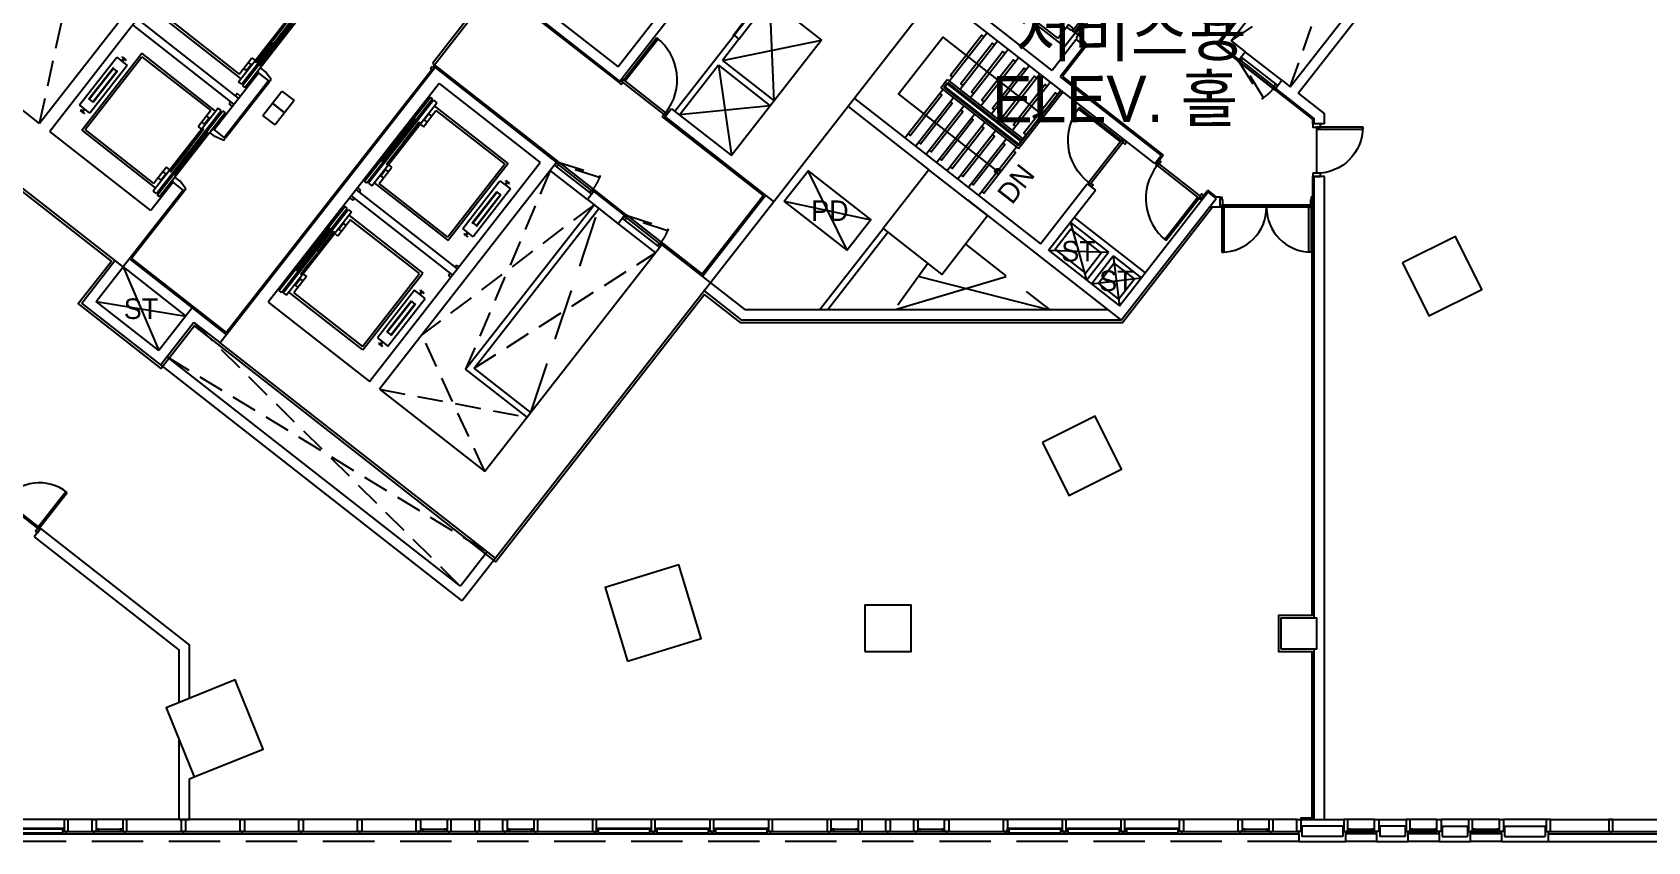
# Model space of a CAD drawing. Header units: millimetres. Extents: x -7448 to 427567, y 91657 to 341328.
# Drawn here: x 356012 to 387463, y 126342 to 142086 of the extents above; entities that cross this region are included whole.
import ezdxf
from ezdxf.enums import TextEntityAlignment as Align

# ---------------------------------------------------------------- set-up
doc = ezdxf.new("R2010")
doc.units = ezdxf.units.MM
doc.header["$LTSCALE"] = 500
doc.header["$MEASUREMENT"] = 0
doc.linetypes.add('HIDDEN', pattern=[2, 1, -1])
doc.linetypes.add('HOON1', pattern=[3, 2, -1])
doc.layers.add('e-plan', color=9, linetype='CONTINUOUS')
doc.styles.add('돋움', font='Dotum.ttf')

# ---------------------------------------------------------------- blocks, each defined once
blk = doc.blocks.new('2F 코어')
at = {"layer": 'e-plan'}
for p, q in [((-38724, -111896), (-44665, -119500)), ((-55634, -113722), (-58958, -117978)), ((-55437, -113876), (-58761, -118132)), ((-50066, -115319), (-47670, -117190)), ((-50024, -115313), (-47660, -117160)), ((-49743, -115279), (-47694, -116880)), ((-55084, -117166), (-53822, -115550)), ((-53757, -115601), (-55019, -117216)), ((-53724, -115607), (-55005, -117247)), ((-54962, -117280), (-53681, -115641)), ((-46765, -115690), (-47694, -116880)), ((-44899, -115447), (-43733, -116358)), ((-44657, -117540), (-44742, -115570)), ((-55083, -117484), (-57053, -115945)), ((-55038, -117107), (-56475, -115984)), ((-56410, -115971), (-55070, -117018)), ((-54448, -116360), (-54129, -115951)), ((-54104, -115971), (-54423, -116380)), ((-54354, -116434), (-54034, -116025)), ((-54009, -116045), (-54329, -116454)), ((-50597, -115900), (-51308, -116810)), ((-51272, -116838), (-50561, -115928)), ((-46607, -115813), (-47660, -117160)), ((-45094, -115809), (-45463, -116282)), ((-45455, -116288), (-45086, -115815)), ((-45342, -116338), (-45010, -115912)), ((-55175, -117602), (-57145, -116063)), ((-54450, -116362), (-54769, -116771)), ((-54424, -116382), (-54450, -116362)), ((-54423, -116380), (-54448, -116360)), ((-47585, -117130), (-46945, -116310)), ((-46920, -116343), (-47541, -117139)), ((-46945, -116310), (-46913, -116335)), ((-46913, -116335), (-46920, -116343)), ((-46591, -117742), (-45455, -116288)), ((-45342, -116338), (-45665, -116752)), ((-45665, -116752), (-43733, -116358)), ((-43733, -116358), (-45488, -118604)), ((-45463, -116282), (-45455, -116288)), ((-45437, -116264), (-45342, -116338)), ((-57333, -120770), (-62691, -116584)), ((-58958, -117978), (-61007, -116377)), ((-58137, -118111), (-56968, -116614)), ((-58072, -118099), (-56964, -116681)), ((-55530, -117737), (-56968, -116614)), ((-56964, -116681), (-55624, -117727)), ((-54744, -116791), (-54424, -116382)), ((-54355, -116436), (-54675, -116845)), ((-54649, -116864), (-54330, -116456)), ((-54330, -116456), (-54355, -116436)), ((-54329, -116454), (-54354, -116434)), ((-58184, -117618), (-57457, -116688)), ((-57519, -116897), (-57996, -117508)), ((-57512, -116902), (-57990, -117513)), ((-57252, -116849), (-57979, -117778)), ((-57446, -116954), (-57924, -117565)), ((-57440, -116958), (-57917, -117570)), ((-57512, -116902), (-57519, -116897)), ((-57451, -116960), (-57517, -116908)), ((-57457, -116688), (-57252, -116849)), ((-57440, -116958), (-57446, -116954)), ((-57354, -116755), (-57335, -116730)), ((-57354, -116756), (-57354, -116755)), ((-57343, -116765), (-57354, -116756)), ((-57349, -116689), (-57346, -116684)), ((-57323, -116715), (-57349, -116692)), ((-57275, -116739), (-57346, -116684)), ((-57343, -116765), (-57342, -116765)), ((-57342, -116765), (-57323, -116740)), ((-57335, -116730), (-57331, -116730)), ((-57331, -116730), (-57323, -116720)), ((-57323, -116715), (-57323, -116720)), ((-57323, -116736), (-57315, -116726)), ((-57323, -116740), (-57323, -116736)), ((-57311, -116725), (-57315, -116726)), ((-57282, -116744), (-57311, -116725)), ((-57279, -116744), (-57275, -116739)), ((-55560, -118095), (-54698, -116992)), ((-51255, -116889), (-55442, -122248)), ((-55324, -122048), (-51322, -116926)), ((-55070, -117018), (-55044, -116985)), ((-55044, -116985), (-54824, -116703)), ((-54985, -116910), (-54933, -116951)), ((-54933, -116951), (-54840, -116833)), ((-54840, -116833), (-54893, -116791)), ((-54824, -116703), (-54761, -116752)), ((-54769, -116771), (-54744, -116791)), ((-54706, -116985), (-54721, -116973)), ((-54660, -116894), (-54709, -116957)), ((-54709, -116957), (-54693, -116970)), ((-54693, -116970), (-54706, -116985)), ((-54501, -117145), (-54698, -116992)), ((-54675, -116845), (-54649, -116864)), ((-54557, -116974), (-54660, -116894)), ((-54446, -117125), (-54557, -116974)), ((-51346, -116908), (-51312, -116864)), ((-51310, -116935), (-51346, -116908)), ((-51312, -116864), (-51300, -116874)), ((-51249, -116857), (-51310, -116935)), ((-51308, -116810), (-51272, -116838)), ((-51300, -116874), (-51272, -116838)), ((-51272, -116838), (-51249, -116857)), ((-51255, -116889), (-48891, -118736)), ((-51249, -116857), (-48865, -118719)), ((-45739, -116846), (-46496, -117815)), ((-45739, -116846), (-44731, -117634)), ((-45739, -116846), (-45488, -118604)), ((-45665, -116752), (-44657, -117540)), ((-55363, -118249), (-54501, -117145)), ((-54477, -117164), (-55339, -118267)), ((-55019, -117216), (-55084, -117166)), ((-55005, -117247), (-54962, -117280)), ((-51181, -117201), (-54506, -121456)), ((-54497, -117149), (-54485, -117133)), ((-54477, -117164), (-54497, -117149)), ((-54485, -117133), (-54465, -117148)), ((-54465, -117148), (-54446, -117125)), ((-51181, -117201), (-49211, -118740)), ((-47609, -117111), (-47670, -117190)), ((-47670, -117190), (-47635, -117218)), ((-47635, -117218), (-47601, -117175)), ((-47613, -117165), (-47585, -117130)), ((-47601, -117175), (-47613, -117165)), ((-47585, -117130), (-47609, -117111)), ((-46805, -117796), (-47601, -117175)), ((-46766, -117770), (-47585, -117130)), ((-47554, -117154), (-47585, -117130)), ((-47541, -117139), (-47554, -117154)), ((-57979, -117778), (-58184, -117618)), ((-57990, -117513), (-57996, -117508)), ((-57919, -117559), (-57985, -117507)), ((-57917, -117570), (-57924, -117565)), ((-55234, -117556), (-55265, -117595)), ((-55206, -117642), (-55265, -117595)), ((-55111, -117398), (-55142, -117438)), ((-55052, -117445), (-55111, -117398)), ((-54610, -117821), (-54425, -117585)), ((-54425, -117585), (-54241, -117349)), ((-54189, -117770), (-54425, -117585)), ((-54425, -117585), (-54189, -117770)), ((-54241, -117349), (-54004, -117533)), ((-54004, -117533), (-54189, -117770)), ((-52629, -119103), (-51349, -117464)), ((-51305, -117498), (-52586, -119137)), ((-51291, -117528), (-52553, -119143)), ((-52488, -119194), (-51226, -117578)), ((-51305, -117498), (-51349, -117464)), ((-51291, -117528), (-51226, -117578)), ((-58157, -117723), (-58161, -117728)), ((-58091, -117782), (-58161, -117728)), ((-58125, -117742), (-58154, -117723)), ((-58125, -117742), (-58121, -117741)), ((-58113, -117731), (-58121, -117741)), ((-58094, -117702), (-58113, -117727)), ((-58113, -117727), (-58113, -117731)), ((-58105, -117737), (-58113, -117747)), ((-58113, -117752), (-58113, -117747)), ((-58087, -117775), (-58113, -117752)), ((-58101, -117736), (-58105, -117737)), ((-58082, -117712), (-58101, -117736)), ((-58093, -117702), (-58094, -117702)), ((-58082, -117711), (-58093, -117702)), ((-58087, -117778), (-58091, -117782)), ((-58082, -117711), (-58082, -117712)), ((-55484, -117678), (-56746, -119293)), ((-56682, -119344), (-55420, -117728)), ((-56667, -119374), (-55387, -117735)), ((-55343, -117769), (-56624, -119408)), ((-55650, -117760), (-55870, -118042)), ((-55656, -117877), (-55748, -117995)), ((-55709, -117836), (-55656, -117877)), ((-55624, -117727), (-55650, -117760)), ((-55420, -117728), (-55484, -117678)), ((-55387, -117735), (-55343, -117769)), ((-54374, -118006), (-54610, -117821)), ((-54189, -117770), (-54374, -118006)), ((-51661, -117880), (-51980, -118289)), ((-51955, -118308), (-51636, -117899)), ((-51636, -117899), (-51661, -117880)), ((-51486, -118041), (-51299, -117801)), ((-51378, -117793), (-51470, -117911)), ((-51470, -117911), (-51417, -117953)), ((-51325, -117834), (-51378, -117793)), ((-51299, -117801), (-51240, -117726)), ((-49835, -118760), (-51272, -117637)), ((-51240, -117726), (-49900, -118773)), ((-46839, -117840), (-46805, -117796)), ((-46804, -117867), (-46839, -117840)), ((-46805, -117796), (-46793, -117806)), ((-46742, -117789), (-46804, -117867)), ((-44865, -119382), (-46804, -117867)), ((-46793, -117806), (-46766, -117770)), ((-46654, -117692), (-46777, -117850)), ((-46777, -117850), (-44665, -119500)), ((-46766, -117770), (-46742, -117789)), ((-46654, -117692), (-45488, -118604)), ((-44731, -117634), (-46504, -117809)), ((-56791, -119671), (-58761, -118132)), ((-58137, -118111), (-56700, -119234)), ((-56732, -119146), (-58072, -118099)), ((-56111, -118488), (-55791, -118079)), ((-55766, -118099), (-56085, -118508)), ((-56016, -118562), (-55697, -118153)), ((-55671, -118173), (-55991, -118582)), ((-55870, -118042), (-55807, -118092)), ((-55748, -117995), (-55801, -117954)), ((-55791, -118079), (-55766, -118099)), ((-55697, -118153), (-55671, -118173)), ((-55645, -118155), (-55596, -118092)), ((-55543, -118235), (-55645, -118155)), ((-55596, -118092), (-55580, -118104)), ((-55568, -118089), (-55583, -118076)), ((-55580, -118104), (-55568, -118089)), ((-55363, -118249), (-55560, -118095)), ((-55370, -118307), (-55543, -118235)), ((-55359, -118252), (-55371, -118268)), ((-55339, -118267), (-55359, -118252)), ((-51566, -117954), (-51886, -118362)), ((-51861, -118382), (-51541, -117973)), ((-51541, -117973), (-51566, -117954)), ((-51549, -117992), (-51486, -118041)), ((-56112, -118490), (-56431, -118899)), ((-56406, -118918), (-56087, -118509)), ((-56017, -118563), (-56337, -118972)), ((-56087, -118509), (-56112, -118490)), ((-56085, -118508), (-56111, -118488)), ((-55992, -118583), (-56017, -118563)), ((-55991, -118582), (-56016, -118562)), ((-55371, -118268), (-55351, -118283)), ((-55351, -118283), (-55370, -118307)), ((-52301, -118699), (-51982, -118290)), ((-51956, -118310), (-52276, -118719)), ((-52206, -118773), (-51887, -118364)), ((-51862, -118384), (-52181, -118793)), ((-51982, -118290), (-51956, -118310)), ((-51980, -118289), (-51955, -118308)), ((-51887, -118364), (-51862, -118384)), ((-51886, -118362), (-51861, -118382)), ((-56486, -118830), (-56674, -119071)), ((-56423, -118880), (-56486, -118830)), ((-56312, -118992), (-55992, -118583)), ((-52536, -122995), (-49211, -118740)), ((-52322, -119111), (-52102, -118829)), ((-52316, -118995), (-52224, -118877)), ((-52276, -118719), (-52301, -118699)), ((-52224, -118877), (-52171, -118918)), ((-52181, -118793), (-52206, -118773)), ((-52102, -118829), (-52165, -118780)), ((-49900, -118773), (-51009, -120191)), ((-49835, -118760), (-51005, -120258)), ((-48891, -118736), (-49014, -118894)), ((-48865, -118719), (-48926, -118798)), ((-48926, -118798), (-48903, -118816)), ((-48903, -118816), (-48903, -118816)), ((-48903, -118816), (-48891, -118825)), ((-48891, -118825), (-48857, -118782)), ((-48891, -118825), (-48253, -119324)), ((-48869, -118773), (-48841, -118737)), ((-48857, -118782), (-48869, -118773)), ((-48841, -118737), (-48865, -118719)), ((-48857, -118782), (-48219, -119281)), ((-48841, -118737), (-48179, -119255)), ((-45488, -118604), (-45488, -118604)), ((-56360, -119119), (-56791, -119671)), ((-56674, -119071), (-56732, -119146)), ((-56648, -119037), (-56595, -119079)), ((-56595, -119079), (-56503, -118960)), ((-56503, -118960), (-56555, -118919)), ((-56431, -118899), (-56406, -118918)), ((-56368, -119113), (-56384, -119101)), ((-56322, -119022), (-56371, -119085)), ((-56371, -119085), (-56356, -119097)), ((-56356, -119097), (-56368, -119113)), ((-56163, -119273), (-56360, -119119)), ((-56337, -118972), (-56312, -118992)), ((-56220, -119102), (-56322, -119022)), ((-56109, -119252), (-56220, -119102)), ((-52586, -119137), (-52629, -119103)), ((-52553, -119143), (-52488, -119194)), ((-52442, -119135), (-51005, -120258)), ((-52348, -119145), (-52322, -119111)), ((-51009, -120191), (-52348, -119145)), ((-49014, -118894), (-52339, -123149)), ((-52264, -119036), (-52316, -118995)), ((-50720, -120023), (-49994, -119093)), ((-49994, -119093), (-49789, -119253)), ((-49891, -119160), (-49872, -119135)), ((-49891, -119161), (-49891, -119160)), ((-49891, -119161), (-49879, -119170)), ((-49885, -119094), (-49882, -119089)), ((-49885, -119097), (-49860, -119120)), ((-49882, -119089), (-49812, -119144)), ((-49879, -119170), (-49878, -119170)), ((-49878, -119170), (-49859, -119145)), ((-49872, -119135), (-49867, -119135)), ((-49867, -119135), (-49859, -119125)), ((-49860, -119120), (-49859, -119125)), ((-49860, -119141), (-49852, -119131)), ((-49859, -119145), (-49860, -119141)), ((-49847, -119130), (-49852, -119131)), ((-49847, -119130), (-49819, -119149)), ((-49815, -119148), (-49812, -119144)), ((-49014, -118894), (-49014, -118894)), ((-48289, -119460), (-49014, -118894)), ((-56163, -119273), (-57333, -120770)), ((-56139, -119292), (-57168, -120608)), ((-56682, -119344), (-56746, -119293)), ((-56667, -119374), (-56624, -119408)), ((-56159, -119276), (-56147, -119260)), ((-56139, -119292), (-56159, -119276)), ((-56147, -119260), (-56127, -119276)), ((-56127, -119276), (-56109, -119252)), ((-52921, -119427), (-52861, -119473)), ((-52890, -119388), (-50920, -120927)), ((-52861, -119473), (-52831, -119434)), ((-52797, -119269), (-50827, -120809)), ((-52767, -119230), (-52708, -119276)), ((-52738, -119316), (-52708, -119276)), ((-50533, -119913), (-50055, -119302)), ((-50526, -119918), (-50049, -119307)), ((-49789, -119253), (-50515, -120183)), ((-50460, -119970), (-49982, -119358)), ((-50454, -119975), (-49976, -119363)), ((-50055, -119302), (-50049, -119307)), ((-50054, -119313), (-49987, -119365)), ((-49982, -119358), (-49976, -119363)), ((-48166, -119303), (-48289, -119460)), ((-48289, -119460), (-47690, -119928)), ((-48253, -119324), (-48219, -119281)), ((-48241, -119333), (-48253, -119324)), ((-48217, -119352), (-48241, -119333)), ((-48241, -119333), (-48241, -119333)), ((-48219, -119281), (-48207, -119290)), ((-48156, -119273), (-48217, -119352)), ((-48207, -119290), (-48179, -119255)), ((-48179, -119255), (-48156, -119273)), ((-48166, -119303), (-47567, -119771)), ((-48156, -119273), (-47541, -119753)), ((-44865, -119382), (-46059, -120911)), ((-53011, -119591), (-54291, -121230)), ((-54248, -121264), (-52967, -119625)), ((-54215, -121271), (-52953, -119655)), ((-52888, -119706), (-54151, -121321)), ((-52967, -119625), (-53011, -119591)), ((-52953, -119655), (-52888, -119706)), ((-52935, -119765), (-51497, -120888)), ((-50663, -122758), (-48163, -119559)), ((-50494, -122738), (-48069, -119633)), ((-47567, -119771), (-47690, -119928)), ((-47622, -119728), (-47567, -119771)), ((-47541, -119753), (-47602, -119832)), ((-47567, -119860), (-47533, -119816)), ((-47545, -119807), (-47517, -119772)), ((-47533, -119816), (-47545, -119807)), ((-47517, -119772), (-47541, -119753)), ((-47533, -119816), (-46895, -120315)), ((-47517, -119772), (-46855, -120289)), ((-53323, -120007), (-53643, -120416)), ((-53617, -120436), (-53298, -120027)), ((-53228, -120081), (-53548, -120490)), ((-53523, -120510), (-53203, -120101)), ((-53298, -120027), (-53323, -120007)), ((-53203, -120101), (-53228, -120081)), ((-53149, -120169), (-53212, -120120)), ((-52928, -119887), (-53149, -120169)), ((-53040, -119921), (-53132, -120039)), ((-53132, -120039), (-53079, -120080)), ((-52987, -119962), (-53040, -119921)), ((-52902, -119854), (-52928, -119887)), ((-51563, -120900), (-52902, -119854)), ((-50515, -120183), (-50720, -120023)), ((-50694, -120128), (-50697, -120133)), ((-50697, -120133), (-50627, -120187)), ((-50690, -120128), (-50662, -120147)), ((-50649, -120136), (-50657, -120146)), ((-50631, -120107), (-50650, -120131)), ((-50650, -120131), (-50649, -120136)), ((-50642, -120142), (-50650, -120152)), ((-50637, -120141), (-50642, -120142)), ((-50618, -120117), (-50637, -120141)), ((-50629, -120107), (-50631, -120107)), ((-50629, -120107), (-50618, -120115)), ((-50618, -120115), (-50618, -120117)), ((-50533, -119913), (-50526, -119918)), ((-50521, -119912), (-50455, -119964)), ((-50460, -119970), (-50454, -119975)), ((-47746, -119885), (-47690, -119928)), ((-47690, -119928), (-46965, -120495)), ((-47602, -119832), (-47579, -119851)), ((-47579, -119851), (-47579, -119851)), ((-47579, -119851), (-47567, -119860)), ((-47567, -119860), (-46929, -120358)), ((-53963, -120827), (-53644, -120418)), ((-53619, -120438), (-53938, -120846)), ((-53644, -120418), (-53619, -120438)), ((-53643, -120416), (-53617, -120436)), ((-50662, -120147), (-50657, -120146)), ((-50649, -120156), (-50650, -120152)), ((-50649, -120156), (-50624, -120180)), ((-50623, -120183), (-50627, -120187)), ((-46842, -120337), (-50290, -124750)), ((-46929, -120358), (-46895, -120315)), ((-46917, -120368), (-46929, -120358)), ((-46893, -120386), (-46917, -120368)), ((-46917, -120368), (-46917, -120368)), ((-46895, -120315), (-46883, -120324)), ((-46832, -120307), (-46893, -120386)), ((-46883, -120324), (-46855, -120289)), ((-46855, -120289), (-46832, -120307)), ((-46842, -120337), (-45897, -121076)), ((-46832, -120307), (-46059, -120911)), ((-57168, -120608), (-55324, -122048)), ((-53869, -120901), (-53549, -120492)), ((-53524, -120511), (-53844, -120920)), ((-53549, -120492), (-53524, -120511)), ((-53548, -120490), (-53523, -120510)), ((-50871, -120775), (-50840, -120735)), ((-50797, -120769), (-50840, -120735)), ((-53979, -121123), (-53886, -121004)), ((-53938, -120846), (-53963, -120827)), ((-53764, -120957), (-53952, -121197)), ((-53886, -121004), (-53834, -121046)), ((-53844, -120920), (-53869, -120901)), ((-53827, -120908), (-53764, -120957)), ((-52671, -122319), (-51563, -120900)), ((-52667, -122385), (-51497, -120888)), ((-50994, -120932), (-50963, -120893)), ((-50951, -120966), (-50994, -120932)), ((-45897, -121076), (-50083, -126434)), ((-54248, -121264), (-54291, -121230)), ((-54215, -121271), (-54151, -121321)), ((-52667, -122385), (-54104, -121262)), ((-53952, -121197), (-54011, -121272)), ((-54011, -121272), (-52671, -122319)), ((-53926, -121164), (-53979, -121123)), ((-51656, -121221), (-52382, -122151)), ((-52177, -122311), (-51451, -121381)), ((-51451, -121381), (-51656, -121221)), ((-51553, -121287), (-51534, -121263)), ((-51553, -121289), (-51553, -121287)), ((-51553, -121289), (-51542, -121297)), ((-51548, -121221), (-51544, -121217)), ((-51547, -121225), (-51522, -121248)), ((-51544, -121217), (-51474, -121272)), ((-51542, -121297), (-51540, -121297)), ((-51540, -121297), (-51521, -121273)), ((-51534, -121263), (-51529, -121262)), ((-51529, -121262), (-51521, -121252)), ((-51522, -121248), (-51521, -121252)), ((-51522, -121268), (-51514, -121258)), ((-51521, -121273), (-51522, -121268)), ((-51509, -121258), (-51514, -121258)), ((-51509, -121258), (-51481, -121277)), ((-51478, -121276), (-51474, -121272)), ((-54506, -121456), (-52536, -122995)), ((-51717, -121429), (-52195, -122041)), ((-51711, -121434), (-52189, -122046)), ((-51645, -121486), (-52122, -122098)), ((-51638, -121491), (-52116, -122102)), ((-51717, -121429), (-51711, -121434)), ((-51716, -121441), (-51650, -121492)), ((-51645, -121486), (-51638, -121491)), ((-50083, -126434), (-55442, -122248)), ((-52382, -122151), (-52177, -122311)), ((-52356, -122256), (-52359, -122260)), ((-52359, -122260), (-52289, -122315)), ((-52352, -122255), (-52324, -122274)), ((-52324, -122274), (-52319, -122274)), ((-52312, -122264), (-52319, -122274)), ((-52293, -122235), (-52312, -122259)), ((-52312, -122259), (-52312, -122264)), ((-52304, -122269), (-52312, -122279)), ((-52311, -122284), (-52312, -122279)), ((-52311, -122284), (-52286, -122307)), ((-52299, -122269), (-52304, -122269)), ((-52280, -122244), (-52299, -122269)), ((-52292, -122234), (-52293, -122235)), ((-52292, -122234), (-52281, -122243)), ((-52286, -122311), (-52289, -122315)), ((-52281, -122243), (-52280, -122244)), ((-52195, -122041), (-52189, -122046)), ((-52184, -122040), (-52118, -122091)), ((-52122, -122098), (-52116, -122102)), ((-49465, -123694), (-50663, -122758)), ((-49391, -123599), (-50494, -122738)), ((-52339, -123149), (-50290, -124750))]:
    blk.add_line(p, q, dxfattribs=at)
at = {"layer": 'e-plan', "linetype": 'HOON1', "ltscale": 0.5}
for p, q in [((-58958, -117978), (-57682, -112122)), ((-49014, -118894), (-50663, -122758)), ((-48163, -119559), (-51514, -122093)), ((-50494, -122738), (-46965, -120495)), ((-50290, -124750), (-51514, -122093)), ((-52339, -123149), (-49465, -123694))]:
    blk.add_line(p, q, dxfattribs=at)
at = {"layer": 'e-plan', "linetype": 'HIDDEN'}
for p, q in [((-48853, -118776), (-48841, -118737)), ((-48055, -119031), (-48853, -118776)), ((-48841, -118737), (-48041, -118993)), ((-48041, -118993), (-48055, -119031)), ((-47529, -119810), (-47517, -119772)), ((-46731, -120065), (-47529, -119810)), ((-47517, -119772), (-46717, -120028)), ((-46717, -120028), (-46731, -120065))]:
    blk.add_line(p, q, dxfattribs=at)
at = {"layer": 'e-plan', "ltscale": 0.5}
for p, q in [((-44823, -119377), (-46054, -120953)), ((-44665, -119500), (-45897, -121076))]:
    blk.add_line(p, q, dxfattribs=at)
at = {"layer": 'e-plan', "linetype": 'HOON1'}
blk.add_line((-49391, -123599), (-48069, -119633), dxfattribs=at)
at = {"layer": 'e-plan'}
for centre, radius, start, end in [((-47585, -117130), 1040, 322, 52), ((-57347, -116690), 2.5, 142, 228.5907), ((-57281, -116742), 2.5, 235.4093, 322), ((-58155, -117725), 2.5, 55.4093, 142), ((-58089, -117777), 2.5, 322, 48.5907), ((-49883, -119095), 2.5, 142, 228.5907), ((-49817, -119147), 2.5, 235.4093, 322), ((-50692, -120130), 2.5, 55.4093, 142), ((-50625, -120181), 2.5, 322, 48.5907), ((-51546, -121223), 2.5, 142, 228.5907), ((-51479, -121275), 2.5, 235.4093, 322), ((-52354, -122257), 2.5, 55.4093, 142), ((-52288, -122309), 2.5, 322, 48.5907)]:
    blk.add_arc(centre, radius, start, end, dxfattribs=at)
at = {"layer": 'e-plan', "linetype": 'HIDDEN'}
for centre in [(-48841, -118737), (-47517, -119772)]:
    blk.add_arc(centre, 840, 322, 342.2667, dxfattribs=at)
blk = doc.blocks.new('2F 기둥 140514')
at = {"layer": 'e-plan', "ltscale": 0.5}
for points in [[(312303, 0), (313203, 0), (313203, 900), (312303, 900)], [(320403, 50), (321103, 50), (321103, 650), (320403, 650)]]:
    blk.add_lwpolyline(points, close=True, dxfattribs=at)
blk = doc.blocks.new('A$C1B455614')
at = {"layer": 'e-plan'}
for p, q in [((-946, 970), (-1046, 970)), ((-996, 870), (-996, 970)), ((-2009, 845), (-2009, -845)), ((-64, 845), (-2009, 845)), ((-264, 800), (-1964, 800)), ((-1964, 800), (-1964, -800)), ((-946, 870), (-1046, 870)), ((-264, 800), (-264, 460)), ((-64, 845), (-64, -845)), ((-2067, 375), (-2217, 375)), ((-2217, 375), (-2217, -375)), ((-2117, 450), (-2167, 450)), ((-2167, 400), (-2167, 350)), ((-2117, 400), (-2167, 400)), ((-2117, 350), (-2167, 350)), ((-2142, 553), (-2142, -553)), ((-2117, 400), (-2117, 350)), ((-2067, 375), (-2067, -375)), ((-144, 520), (-264, 520)), ((-144, 460), (-264, 460)), ((-144, 520), (-144, 460)), ((-84, 510), (-124, 510)), ((-124, 510), (-124, -510)), ((-84, 510), (-84, -510)), ((0, 0), (-40, 0)), ((-84, 0, 0), (-124, 0, 0)), ((-84, 0), (-124, 0)), ((0, 0, 0), (-40, 0, 0)), ((-2067, -375), (-2217, -375)), ((-2117, -350), (-2167, -350)), ((-2167, -350), (-2167, -400)), ((-2117, -400), (-2167, -400)), ((-2117, -450), (-2167, -450)), ((-2117, -350), (-2117, -400)), ((-144, -460), (-264, -460)), ((-144, -460, 0), (-264, -460, 0)), ((-264, -460), (-264, -800)), ((-144, -520), (-264, -520)), ((-144, -520, 0), (-264, -520, 0)), ((-144, -460), (-144, -520)), ((-144, -460, 0), (-144, -520, 0)), ((-84, -510), (-124, -510)), ((-84, -510, 0), (-124, -510, 0)), ((-64, -845), (-2009, -845)), ((-264, -800), (-1964, -800)), ((-946, -870), (-1046, -870)), ((-996, -870), (-996, -970)), ((-946, -970), (-1046, -970))]:
    blk.add_line(p, q, dxfattribs=at)
blk.add_lwpolyline([(-40, -510), (-40, 510), (0, 510), (0, -510)], close=True, dxfattribs=at)
blk = doc.blocks.new('fsd1100-100')
at = {"layer": 'e-plan'}
for p, q in [((1070, 0), (30, 0)), ((1055, -45), (45, -45))]:
    blk.add_line(p, q, dxfattribs=at)
blk.add_lwpolyline([(30, 1040), (70, 1040), (70, 1030), (70, 20), (70, 0), (30, 0)], close=True, dxfattribs=at)
for points in [[(0, 0), (0, -100), (45, -100), (45, -45), (30, -45), (30, 0), (0, 0)], [(1100, 0), (1100, -100), (1055, -100), (1055, -45), (1070, -45), (1070, 0), (1100, 0)]]:
    blk.add_lwpolyline(points, dxfattribs=at)
blk.add_arc((30, 0), 1040, 0, 90, dxfattribs=at)
blk = doc.blocks.new('fasd900-100')
at = {"layer": 'e-plan'}
for p, q in [((30, 0), (870, 0)), ((45, -45), (855, -45)), ((45, -100), (855, -100))]:
    blk.add_line(p, q, dxfattribs=at)
at = {"layer": 'e-plan', "linetype": 'HIDDEN'}
blk.add_lwpolyline([(818, 291), (831, 253), (44, -37), (30, 0), (818, 291)], dxfattribs=at)
at = {"layer": 'e-plan'}
for points in [[(0, 0), (0, -100), (30, -100), (30, -100), (45, -100), (45, -45), (30, -45), (30, 0)], [(900, 0), (900, -100), (870, -100), (870, -100), (855, -100), (855, -45), (870, -45), (870, 0)]]:
    blk.add_lwpolyline(points, close=True, dxfattribs=at)
at = {"layer": 'e-plan', "linetype": 'HIDDEN'}
blk.add_arc((30, 0), 840, 0, 20.2667, dxfattribs=at)
blk = doc.blocks.new('fsd1800-200')
at = {"layer": 'e-plan'}
for p, q in [((30, 0), (1770, 0)), ((45, -45), (1755, -45))]:
    blk.add_line(p, q, dxfattribs=at)
for points in [[(30, 870), (75, 870), (75, 0), (30, 0)], [(1770, 870), (1725, 870), (1725, 0), (1770, 0)], [(45, -155), (45, -45), (30, -45), (30, 0), (0, 0), (0, -200), (30, -200), (30, -155)], [(1755, -155), (1755, -45), (1770, -45), (1770, 0), (1800, 0), (1800, -200), (1770, -200), (1770, -155)]]:
    blk.add_lwpolyline(points, close=True, dxfattribs=at)
for centre, start, end in [((30, 0), 0, 90), ((1770, 0), 90, 180)]:
    blk.add_arc(centre, 870, start, end, dxfattribs=at)
blk = doc.blocks.new('A$C66941DA5')
at = {"layer": 'e-plan'}
blk.add_line((-900, 0), (0, 0), dxfattribs=at)
blk.add_lwpolyline([(-900, 0), (-860, 0), (-860, -900), (-900, -900)], close=True, dxfattribs=at)
blk.add_arc((-900, 0), 900, 270, 360, dxfattribs=at)
blk = doc.blocks.new('A$C6B9375F1')
at = {"layer": 'e-plan'}
blk.add_lwpolyline([(-30, 195), (-30, 155), (10, 155), (10, -80), (-70, -80), (-70, 155), (-30, 155)], dxfattribs=at)
blk = doc.blocks.new('syswin520')
at = {"layer": 'e-plan', "ltscale": 0.5}
for p, q in [((470, 0), (50, 0)), ((470, -50), (50, -50))]:
    blk.add_line(p, q, dxfattribs=at)
for points in [[(0, -50), (50, -50), (50, 0), (0, 0)], [(470, -50), (520, -50), (520, 0), (470, 0)]]:
    blk.add_lwpolyline(points, close=True, dxfattribs=at)
blk = doc.blocks.new('cw-al-luver-06')
at = {"layer": 'e-plan'}
for p, q in [((70, 100), (1073, 100)), ((70, 90), (1073, 90)), ((70, 10), (1073, 10)), ((70, 0), (1073, 0))]:
    blk.add_line(p, q, dxfattribs=at)
for points in [[(0, 0), (0, 40), (40, 40), (40, 100), (70, 100), (70, 0), (0, 0)], [(1143, 0), (1143, 40), (1103, 40), (1103, 100), (1073, 100), (1073, 0), (1143, 0)]]:
    blk.add_lwpolyline(points, dxfattribs=at)
blk = doc.blocks.new('1~2F TC-140305')
at = {"layer": 'e-plan', "ltscale": 0.5}
for points in [[(-42535, -120022), (-41393, -120915), (-40500, -119772), (-41643, -118879)], [(-32422, -120691), (-31909, -121720), (-30880, -121207), (-31393, -120178)], [(-47510, -128440), (-46076, -128001), (-46514, -126567), (-47949, -127006)], [(-55951, -130691), (-54607, -130148), (-55150, -128804), (-56495, -129347)]]:
    blk.add_lwpolyline(points, close=True, dxfattribs=at)
blk.add_lwpolyline([(-39434, -124187), (-38921, -125216), (-37892, -124703), (-38405, -123674), (-39434, -124187)], dxfattribs=at)

msp = doc.modelspace()

# ---------------------------------------------------------------- linework, layer by layer
at = {"layer": 'e-plan'}
for p, q in [((380660, 140901), (386891, 148876)), ((379111, 141858), (382319, 145963)), ((379352, 141923), (382030, 145351)), ((380503, 141024), (383181, 144452)), ((377865, 139532), (373617, 142850)), ((375868, 141346), (373741, 143008)), ((373864, 141135), (374602, 142081)), ((374069, 140975), (374807, 141921)), ((376336, 141944), (375868, 141346)), ((376336, 141944), (376494, 141821)), ((379111, 141858), (379505, 141550)), ((379352, 141923), (379628, 141708)), ((374273, 140815), (375012, 141761)), ((374478, 140655), (375217, 141600)), ((376494, 141821), (376026, 141222)), ((380337, 141153), (379628, 141708)), ((374683, 140495), (375422, 141440)), ((374888, 140335), (375627, 141280)), ((376026, 141222), (377988, 139689)), ((373002, 140032), (373741, 140977)), ((373701, 141008), (373824, 141166)), ((373701, 141008), (375214, 139826)), ((373757, 141015), (373831, 141110)), ((373757, 141015), (375207, 139882)), ((373765, 141009), (373781, 141029)), ((373781, 141029), (373824, 141084)), ((373781, 141029), (375215, 139908)), ((373824, 141166), (375298, 140015)), ((373824, 141084), (373839, 141104)), ((373824, 141084), (375258, 139963)), ((373831, 141110), (375273, 139983)), ((374029, 140924), (374044, 140944)), ((375093, 140175), (375832, 141120)), ((375199, 139889), (376037, 140960)), ((375207, 139882), (376045, 140954)), ((375214, 139826), (376076, 140929)), ((380214, 140996), (380972, 140404)), ((380337, 141153), (380503, 141024)), ((380660, 140901), (381172, 140501)), ((371894, 140644), (373470, 139413)), ((372017, 140801), (375642, 137969)), ((373207, 139872), (373945, 140817)), ((373412, 139712), (374150, 140657)), ((373970, 140849), (373985, 140869)), ((374175, 140689), (374190, 140709)), ((374233, 140764), (374249, 140783)), ((374438, 140604), (374454, 140623)), ((373616, 139552), (374355, 140497)), ((373821, 139392), (374560, 140337)), ((374380, 140529), (374395, 140548)), ((374585, 140369), (374600, 140388)), ((374643, 140444), (374659, 140463)), ((374848, 140284), (374863, 140303)), ((380972, 140304), (380972, 140404)), ((381172, 140304), (380972, 140304)), ((381172, 140304), (381172, 140501)), ((374026, 139232), (374765, 140177)), ((374231, 139071), (374970, 140017)), ((374790, 140209), (374805, 140228)), ((374994, 140049), (375010, 140068)), ((375053, 140123), (375068, 140143)), ((374436, 138911), (375175, 139857)), ((377865, 139532), (377988, 139689)), ((371876, 137846), (371116, 139391)), ((375642, 137969), (376553, 139136)), ((376553, 139136), (376710, 139013)), ((380972, 130692), (380972, 139284)), ((381172, 139284), (380972, 139284)), ((381172, 126772), (381172, 139284)), ((370654, 138800), (372338, 138437)), ((374218, 138828), (377213, 136488)), ((375799, 137846), (376710, 139013)), ((377178, 136769), (378902, 138975)), ((377213, 136488), (379060, 138852)), ((378902, 138975), (379060, 138852)), ((376224, 138390), (376965, 137811)), ((376298, 138485), (377677, 137407)), ((379142, 138682), (378927, 138682)), ((371341, 136688, 0), (372577, 138270)), ((371493, 136688, 0), (372671, 138196)), ((375799, 137846), (377178, 136769)), ((376540, 137268), (376965, 137811)), ((356975, 136817), (357622, 137645)), ((357256, 136852), (357779, 137522)), ((376634, 137194), (377059, 137737)), ((377059, 137737), (377603, 137313)), ((369215, 137216), (369891, 136688)), ((372794, 136688), (374976, 137338)), ((373276, 137338), (375820, 136688)), ((358512, 135617), (356975, 136817)), ((358477, 135898), (357256, 136852)), ((369092, 137058), (369822, 136488)), ((359124, 136725), (358477, 135898)), ((359124, 136725), (359794, 136202)), ((376957, 136688), (369891, 136688)), ((359158, 136444), (358512, 135617)), ((359158, 136444), (359671, 136044)), ((377213, 136488), (369822, 136488)), ((364383, 131030), (358512, 135617)), ((364348, 131311), (358635, 135774)), ((354770, 133489), (356118, 132436)), ((354773, 133525), (356152, 132448)), ((356129, 132466), (356667, 133155)), ((356152, 132448), (356691, 133137)), ((356172, 132432), (356049, 132275)), ((356118, 132436), (356075, 132381)), ((356111, 132353), (356172, 132432)), ((356134, 132423), (356118, 132436)), ((356152, 132448), (356129, 132466)), ((356152, 132448), (356134, 132423)), ((356172, 132432), (356152, 132448)), ((356172, 132432), (359072, 130166)), ((356049, 132275), (358872, 130069)), ((356111, 132353), (356075, 132381)), ((364871, 131981), (364348, 131311)), ((365029, 131858), (364383, 131030)), ((358872, 129048), (358872, 130069)), ((359072, 129129), (359072, 130166)), ((380972, 126772), (380972, 130092)), ((358872, 126772), (358872, 128315)), ((359072, 127565), (359161, 127601)), ((359072, 126772), (359072, 127565)), ((358872, 126772), (359072, 126772)), ((380712, 126772), (381548, 126772)), ((382146, 126772), (381624, 126772)), ((382226, 126772), (382761, 126772)), ((383361, 126772), (382838, 126772)), ((383975, 126772), (383441, 126772)), ((384575, 126772), (384053, 126772)), ((385489, 126772), (384655, 126772)), ((385569, 126772), (393161, 126772)), ((353158, 126497), (380672, 126497)), ((356672, 126537), (366958, 126537)), ((370386, 126537), (374958, 126537)), ((378386, 126537), (380672, 126537)), ((381526, 126642), (380732, 126642)), ((380732, 126642), (380732, 126442)), ((381526, 126442), (380732, 126442)), ((381526, 126642), (381526, 126442)), ((382186, 126537), (381586, 126537)), ((382186, 126497), (381586, 126497)), ((382741, 126642), (382246, 126642)), ((382246, 126642), (382246, 126442)), ((382741, 126442), (382246, 126442)), ((382741, 126642), (382741, 126442)), ((383401, 126537), (382801, 126537)), ((383401, 126497), (382801, 126497)), ((383461, 126642), (383955, 126642)), ((383461, 126642), (383461, 126442)), ((383461, 126442), (383955, 126442)), ((383955, 126642), (383955, 126442)), ((384615, 126537), (384015, 126537)), ((384615, 126497), (384015, 126497)), ((384675, 126642), (385469, 126642)), ((384675, 126642), (384675, 126442)), ((384675, 126442), (385469, 126442)), ((385469, 126642), (385469, 126442)), ((385529, 126537), (393201, 126537)), ((385529, 126497), (393201, 126497)), ((382186, 126342), (381586, 126342)), ((383401, 126342), (382801, 126342)), ((384615, 126342), (384015, 126342)), ((385529, 126342), (393201, 126342))]:
    msp.add_line(p, q, dxfattribs=at)
at = {"layer": 'e-plan', "ltscale": 0.5}
for p, q in [((379069, 141853), (383157, 147085)), ((379069, 141853), (380942, 140389)), ((376524, 141811), (376068, 141228)), ((379505, 141550), (379628, 141708)), ((376068, 141228), (378030, 139695)), ((380214, 140996), (380337, 141153)), ((380942, 140304), (380942, 140389)), ((377950, 139592), (378030, 139695)), ((378817, 138915), (378897, 139017)), ((379070, 138882), (378897, 139017)), ((380942, 138882), (380942, 139284)), ((379142, 138882), (379070, 138882)), ((376224, 138390), (376540, 137268)), ((375799, 137846), (376965, 137811)), ((357779, 137522), (358477, 135898)), ((357779, 137522), (359001, 136567)), ((357902, 137679), (359124, 136725)), ((377059, 137737), (377178, 136769)), ((376634, 137194), (377603, 137313)), ((357256, 136852), (359001, 136567)), ((380632, 126772), (353334, 126772))]:
    msp.add_line(p, q, dxfattribs=at)
at = {"layer": 'e-plan', "linetype": 'HOON1', "ltscale": 0.5}
for p, q in [((380503, 141024), (382031, 145351)), ((379352, 141923), (383181, 144452)), ((359158, 136444), (364348, 131311)), ((358635, 135774), (364871, 131981))]:
    msp.add_line(p, q, dxfattribs=at)
at = {"layer": 'e-plan', "linetype": 'HOON1'}
for p, q in [((374181, 137968), (375820, 136688)), ((373446, 137591), (372794, 136688)), ((380672, 126342), (353060, 126342))]:
    msp.add_line(p, q, dxfattribs=at)
at = {"layer": 'e-plan'}
for points in [[(378990, 138682), (377237, 136438), (369805, 136438), (369101, 136988), (365038, 131787), (359167, 136374), (358520, 135547), (356905, 136809), (357551, 137636), (352351, 141699), (355058, 145164), (352929, 146827), (356102, 150888), (355338, 151485), (356305, 152722), (357069, 152125), (361459, 157743), (353878, 163666)], [(374805, 139384), (372879, 140889), (373741, 141993), (375632, 140515)], [(374541, 142002), (374502, 142033), (373886, 141245), (373925, 141214)], [(374746, 141842), (374706, 141873), (374091, 141085), (374130, 141054)], [(374951, 141682), (374911, 141713), (374296, 140925), (374335, 140894)], [(375156, 141522), (375116, 141552), (374501, 140764), (374540, 140734)], [(375360, 141362), (375321, 141392), (374705, 140604), (374745, 140574)], [(375565, 141202), (375526, 141232), (374910, 140444), (374950, 140414)], [(375770, 141041), (375731, 141072), (375115, 140284), (375155, 140253)], [(375975, 140881), (375936, 140912), (375320, 140124), (375359, 140093)], [(373063, 140111), (373103, 140080), (373718, 140868), (373679, 140899)], [(373268, 139951), (373308, 139920), (373923, 140708), (373884, 140739)], [(375632, 140515), (375651, 140647), (375690, 140642), (375667, 140487), (375521, 140425), (375508, 140464), (375632, 140515)], [(373473, 139791), (373512, 139760), (374128, 140548), (374089, 140579)], [(373678, 139630), (373717, 139600), (374333, 140388), (374294, 140418)], [(373883, 139470), (373922, 139440), (374538, 140228), (374499, 140258)], [(374088, 139310), (374127, 139280), (374743, 140068), (374703, 140098)], [(374293, 139150), (374332, 139119), (374948, 139907), (374908, 139938)], [(374498, 138990), (374537, 138959), (375153, 139747), (375113, 139778)], [(380922, 138682), (380922, 130742), (380272, 130742), (380272, 130042), (380922, 130042), (380922, 126802), (380712, 126802), (380712, 126772)]]:
    msp.add_lwpolyline(points, dxfattribs=at)
msp.add_lwpolyline([(376512, 141820), (376531, 141805, 0.414214), (376538, 141805), (376551, 141822, 0.338213), (376552, 141828), (376406, 142017, 0.066661), (376405, 142018), (376386, 142033, 0.414214), (376379, 142032), (376342, 141984, 0.414214), (376343, 141977), (376355, 141968)], format="xyb", dxfattribs=at)
for points in [[(380942, 140304), (380942, 140244), (381092, 140244), (381092, 140304)], [(370654, 138800), (371116, 139391), (372338, 138437), (371876, 137846)], [(370654, 138800), (371116, 139391), (372338, 138437), (371876, 137846)], [(380942, 139344), (380942, 139284), (381092, 139284), (381092, 139344)], [(376517, 137400), (376824, 137794), (376233, 138256), (375926, 137862)], [(377163, 136895), (377471, 137289), (377077, 137597), (376769, 137203)]]:
    msp.add_lwpolyline(points, close=True, dxfattribs=at)
at = {"layer": 'e-plan', "ltscale": 0.5}
for points in [[(380672, 126497), (380672, 126342), (381586, 126342), (381586, 126497)], [(382186, 126497), (382186, 126342), (382801, 126342), (382801, 126497)], [(383401, 126497), (383401, 126342), (384015, 126342), (384015, 126497)], [(384615, 126497), (384615, 126342), (385529, 126342), (385529, 126517)]]:
    msp.add_lwpolyline(points, dxfattribs=at)
at = {"layer": 'e-plan'}
msp.add_circle((374805, 139384), 50, dxfattribs=at)
msp.add_arc((356152, 132448), 875, 52, 142, dxfattribs=at)

# ---------------------------------------------------------------- block references
for name, p in [('1~2F TC-140305', (415112, 258292)), ('2F 기둥 140514', (59920, 130042)), ('2F 코어', (415112, 258292))]:
    msp.add_blockref(name, p, dxfattribs=at)
at = {"layer": 'e-plan', "extrusion": (0, 0, -1), "zscale": -1}
for name, p, rotation in [('A$C1B455614', (-376677, 142440), 218.0000019845952), ('A$C6B9375F1', (-357845, 126692), 180)]:
    msp.add_blockref(name, p, dxfattribs=dict(at, rotation=rotation))
at = {"layer": 'e-plan', "xscale": -1}
for name, p, rotation in [('fasd900-100', (379486, 141526), 141.9999893137368), ('fsd1100-100', (377236, 140010), 51.99999875617853), ('A$C66941DA5', (381017, 139344), 89.99968168191003), ('A$C6B9375F1', (356702, 126692), 180), ('A$C6B9375F1', (364159, 126692), 180), ('A$C6B9375F1', (365845, 126692), 180), ('A$C6B9375F1', (366988, 126692), 180), ('A$C6B9375F1', (368131, 126692), 180), ('A$C6B9375F1', (369274, 126692), 180), ('A$C6B9375F1', (370416, 126692), 180), ('A$C6B9375F1', (371559, 126692), 180), ('A$C6B9375F1', (372159, 126692), 180), ('A$C6B9375F1', (376131, 126692), 180), ('A$C6B9375F1', (377274, 126692), 180), ('A$C6B9375F1', (380159, 126692), 180), ('A$C6B9375F1', (381616, 126692), 180), ('A$C6B9375F1', (382831, 126692), 180), ('A$C6B9375F1', (384045, 126692), 180), ('A$C6B9375F1', (385559, 126692), 180), ('A$C6B9375F1', (386774, 126692), 180)]:
    msp.add_blockref(name, p, dxfattribs=dict(at, rotation=rotation))
at = {"layer": 'e-plan'}
for name, p, rotation in [('fsd1100-100', (378755, 138836), 141.9999987655552), ('fsd1800-200', (380942, 138682), 180), ('A$C6B9375F1', (357185, 126692), 180), ('A$C6B9375F1', (358928, 126692), 180), ('A$C6B9375F1', (360071, 126692), 180), ('A$C6B9375F1', (361214, 126692), 180), ('A$C6B9375F1', (362356, 126692), 180), ('A$C6B9375F1', (363499, 126692), 180), ('A$C6B9375F1', (364642, 126692), 180), ('A$C6B9375F1', (365185, 126692), 180), ('A$C6B9375F1', (373185, 126692), 180), ('A$C6B9375F1', (373785, 126692), 180), ('A$C6B9375F1', (374928, 126692), 180), ('A$C6B9375F1', (378356, 126692), 180), ('A$C6B9375F1', (379499, 126692), 180), ('A$C6B9375F1', (380642, 126692), 180), ('A$C6B9375F1', (382156, 126692), 180), ('A$C6B9375F1', (383371, 126692), 180), ('A$C6B9375F1', (384585, 126692), 180), ('syswin520', (357775, 126537), 180), ('syswin520', (364089, 126537), 180), ('syswin520', (365775, 126537), 180), ('syswin520', (372089, 126537), 180), ('syswin520', (373775, 126537), 180), ('syswin520', (380089, 126537), 180), ('syswin520', (382146, 126537), 180), ('syswin520', (383361, 126537), 180), ('syswin520', (384575, 126537), 180)]:
    msp.add_blockref(name, p, dxfattribs=dict(at, rotation=rotation))
at = {"layer": 'e-plan', "extrusion": (0, 0, -1), "xscale": -1, "zscale": -1, "rotation": 180}
msp.add_blockref('A$C6B9375F1', (-372642, 126692), dxfattribs=at)
at = {"layer": 'e-plan', "xscale": -1}
for p in [(356672, 126497), (368101, 126497), (369244, 126497), (370386, 126497), (376101, 126497), (377244, 126497), (378386, 126497)]:
    msp.add_blockref('cw-al-luver-06', p, dxfattribs=at)

# ---------------------------------------------------------------- texts
at = {"layer": 'e-plan', "style": '돋움'}
for s, p in [('서비스용', (379660, 141630)), ('ELEV. 홀', (379496, 140349))]:
    msp.add_text(s, height=900, rotation=0.1874, dxfattribs=at).set_placement(p, align=Align.RIGHT)
at = {"layer": 'e-plan', "lineweight": 0, "style": '돋움'}
msp.add_text('DN', height=400, rotation=52, dxfattribs=at).set_placement((375163, 139138), align=Align.MIDDLE_CENTER)
for s, p in [('PD', (371542, 138616)), ('ST', (376382, 137829)), ('ST', (377119, 137253)), ('ST', (358128, 136710))]:
    msp.add_text(s, height=400, dxfattribs=at).set_placement(p, align=Align.MIDDLE_CENTER)

doc.saveas('drawing.dxf')
